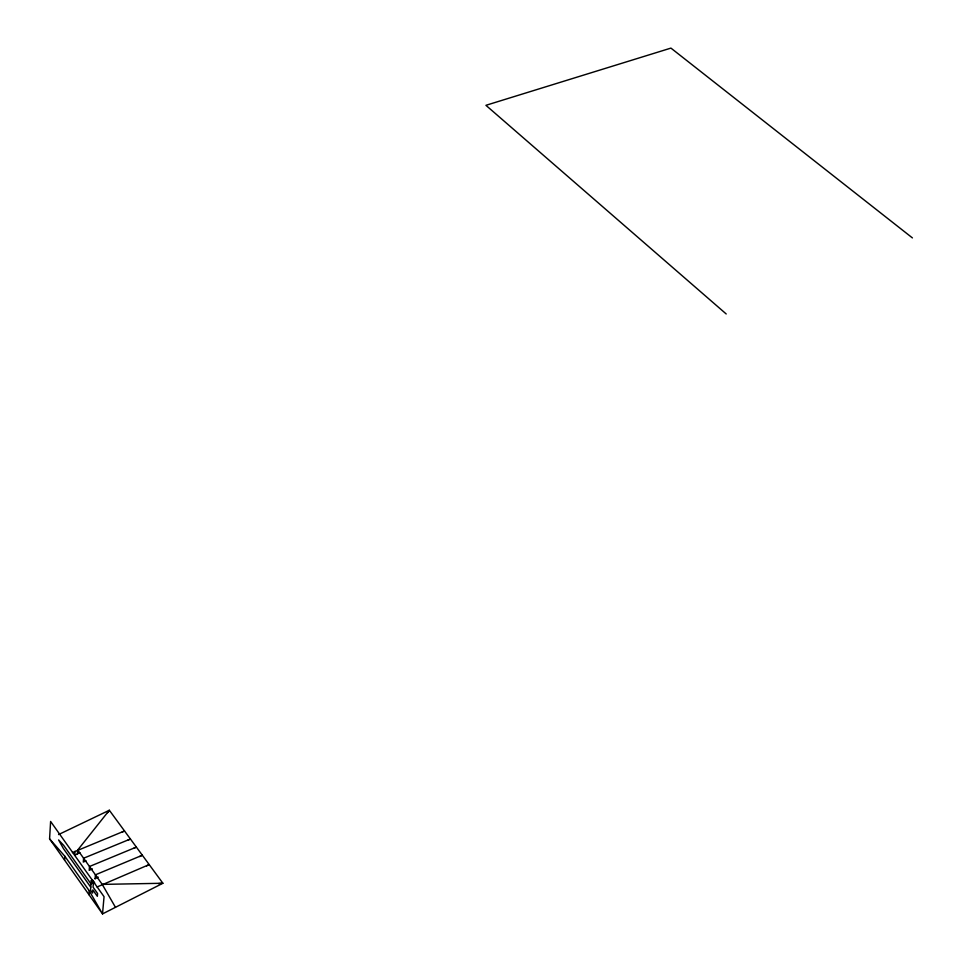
<?xml version="1.0" encoding="UTF-8"?>
<svg xmlns="http://www.w3.org/2000/svg" width="962" height="962" viewBox="0 0 962 962"><rect width="100%" height="100%" fill="white"/><g stroke="black" fill="none" stroke-linecap="round" stroke-linejoin="round"><path stroke-width="1.44" d="M49.579 838.864L64.851 856.264L89.286 890.848L102.513 913.9L49.579 838.864L50.613 821.452L104.052 896.692L102.513 913.9L162.891 883.26L109.331 810.257L58.55 834.571M64.586 860.136L64.851 856.264M75 851.322L74.723 855.206L79.894 852.681M77.453 853.871L77.742 849.999L109.331 810.257L107.564 812.674M88.973 894.708L89.286 890.848M91.294 880.639L90.512 890.151L92.568 893.061L92.833 889.934L97.342 896.307L97.583 893.506L93.061 887.12L93.362 883.549L91.294 880.639L92.58 880.002L94.649 882.912L93.362 883.549M95.082 878.859L95.43 874.819L142.34 855.23L139.658 856.565M97.066 886.976L149.194 864.585L146.597 865.884M92.304 883.308L91.017 883.946L63.624 845.285L58.598 839.946L63.408 848.556L90.753 887.192M95.106 878.679L98.22 877.128M92.304 868.83L89.189 870.369L89.49 866.497L136.363 847.101L133.694 848.412M85.991 860.774L83.297 862.096L83.598 858.224L130.423 839.008L127.73 840.319M122.066 832.154L124.519 830.964L72.463 852.56M158.429 883.621L162.891 883.26L102.237 884.391L77.742 849.999M912.421 237.915L670.935 48.1L485.918 105.315L726.202 313.961M102.237 884.391L115.476 907.322"/></g></svg>
